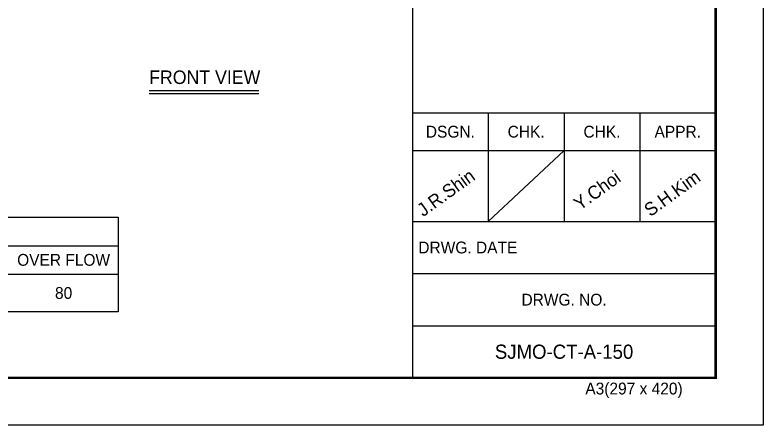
# Model space of a CAD drawing. Header units: millimetres. Extents: x -17070 to 46249, y -291348 to 35795.
# Drawn here: x 35192 to 46249, y 15000 to 21069 of the extents above; entities that cross this region are included whole.
import ezdxf
from ezdxf.enums import TextEntityAlignment as Align

# ---------------------------------------------------------------- set-up
doc = ezdxf.new("R2010")
doc.units = ezdxf.units.MM
for name, color, linetype in [('냉각탑_box', 1, 'Continuous'), ('냉각탑_form', 1, 'Continuous'), ('냉각탑_text', 3, 'Continuous')]:
    doc.layers.add(name, color=color, linetype=linetype)
doc.styles.add('돋움', font='Dotum.ttf')

msp = doc.modelspace()

# ---------------------------------------------------------------- linework, layer by layer
at = {"layer": 'Defpoints'}
msp.add_lwpolyline([(16841.8, 35795.3), (46249, 35795.3), (46249, 15000.2), (16841.8, 15000.2)], close=True, dxfattribs=at)
at = {"layer": '냉각탑_box'}
for p, q in [((37173.9, 19952.4), (38797.2, 19952.4)), ((37173.9, 19905.8), (38797.2, 19905.8)), ((31326.6, 17654.7), (36716.6, 17654.7)), ((21666.6, 17234.7), (36716.6, 17234.7))]:
    msp.add_line(p, q, dxfattribs=at)
msp.add_lwpolyline([(21666.6, 18074.7), (36716.6, 18074.7), (36716.6, 16674.7), (21666.6, 16674.7)], close=True, dxfattribs=at)
at = {"layer": '냉각탑_form'}
for p, q in [((41067.8, 28058.4), (41067.8, 15700.4)), ((41067.8, 19621.4), (45548.9, 19621.4)), ((42188, 19621.4), (42188, 18011)), ((43308.3, 19621.4), (43308.3, 18011)), ((44428.6, 19621.4), (44428.6, 18011)), ((41067.8, 19061.2), (45548.9, 19061.2)), ((43308.3, 19061.2), (42188, 18011)), ((41067.8, 18011), (45548.9, 18011)), ((41067.8, 17240.8), (45548.9, 17240.8)), ((41067.8, 16470.6), (45548.9, 16470.6))]:
    msp.add_line(p, q, dxfattribs=at)
at = {"layer": '냉각탑_form', "const_width": 35}
msp.add_lwpolyline([(17542, 35095.1), (17542, 15700.4), (45548.9, 15700.4), (45548.9, 35095.1)], close=True, dxfattribs=at)

# ---------------------------------------------------------------- texts
at = {"layer": '냉각탑_form', "style": '돋움'}
for s, p in [('DSGN.', (41627.9, 19341.3)), ('CHK.', (42748.2, 19341.3)), ('CHK.', (43868.4, 19341.3)), ('APPR.', (44988.7, 19341.3)), ('DRWG. NO.', (43308.3, 16855.7))]:
    msp.add_text(s, height=175.04, dxfattribs=at).set_placement(p, align=Align.MIDDLE_CENTER)
for s, height, p in [('DRWG. DATE', 175.04, (41154, 17540.3)), ('A3(297 x 420)', 175.043, (43622.4, 15452.8))]:
    msp.add_text(s, height=height, dxfattribs=at).set_placement(p)
at = {"layer": '냉각탑_text', "style": '돋움'}
for s, height, p in [('FRONT VIEW', 199.97, (37997.4, 20147.1)), ('OVER FLOW', 175, (35911.6, 17444.7)), ('80', 175, (35911.6, 16954.7)), ('SJMO-CT-A-150', 210.051, (43308.3, 16085.5))]:
    msp.add_text(s, height=height, dxfattribs=at).set_placement(p, align=Align.MIDDLE_CENTER)
for s, p in [('J.R.Shin', (41226.1, 18075.1)), ('Y.Choi', (43541.4, 18168.5)), ('S.H.Kim', (44582.6, 18075.1))]:
    msp.add_text(s, height=196.05, rotation=35.81856, dxfattribs=at).set_placement(p)

doc.saveas('drawing.dxf')
